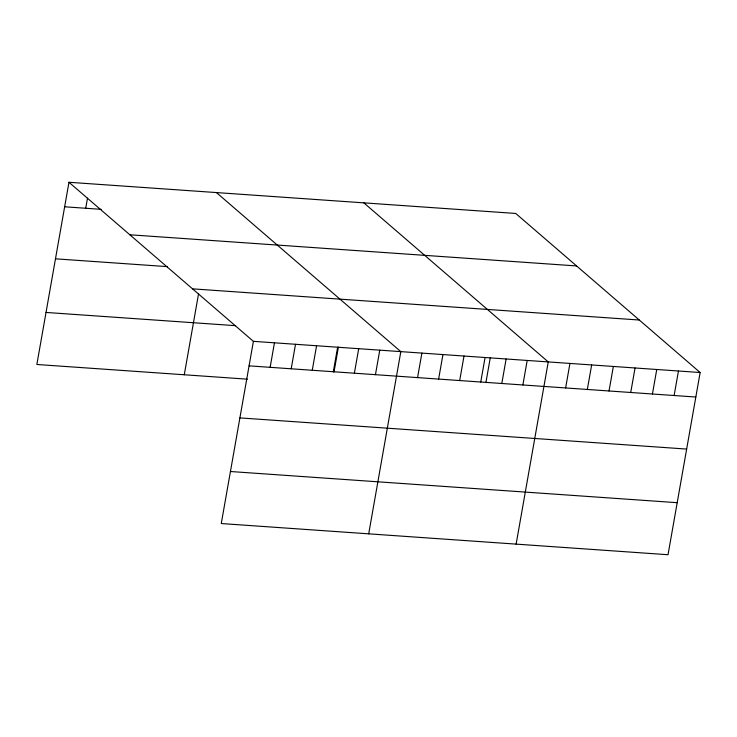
<?xml version="1.0" encoding="UTF-8"?>
<svg xmlns="http://www.w3.org/2000/svg" width="737" height="737" viewBox="0 0 737 737"><rect width="100%" height="100%" fill="white"/><g stroke="black" fill="none" stroke-linecap="round" stroke-linejoin="round"><path stroke-width="1.11" d="M68.974 182.279L253.399 341.342L221.266 523.546L668.026 554.721L700.15 372.517L515.734 213.454L68.974 182.279L36.85 364.483L247.466 379.177M85.713 208.258L87.482 198.225M184.278 374.764L198.575 293.685M270.138 367.33L274.459 342.816M291.198 368.795L295.519 344.28M312.258 370.269L316.578 345.754M333.317 371.734L337.638 347.228M333.999 372.047L338.394 347.109M354.377 373.208L358.707 348.693M375.446 374.682L379.767 350.167M368.703 533.837L400.827 351.632L216.402 192.56M417.566 377.62L421.886 353.106M438.626 379.085L442.946 354.571M459.685 380.559L464.006 356.045M480.745 382.024L485.075 357.509M485.895 382.641L490.289 357.712M501.805 383.498L506.135 358.983M522.874 384.963L527.195 360.448M516.13 544.127L548.254 361.922L363.838 202.85M565.629 387.948L569.95 363.433M587.334 389.468L591.654 364.953M609.029 390.978L613.35 366.464M630.734 392.489L635.054 367.975M652.429 394.009L656.75 369.495M674.125 395.52L678.455 371.006M64.653 206.793L101.236 209.345M129.832 234.771L576.592 265.946M55.478 258.825L167.437 266.637M192.541 288.849L639.292 320.024M46.026 312.442L235.573 325.671M253.399 341.342L700.15 372.517M249.078 365.856L695.829 397.031M239.903 417.897L686.654 449.073M230.441 471.514L677.202 502.689"/></g></svg>
